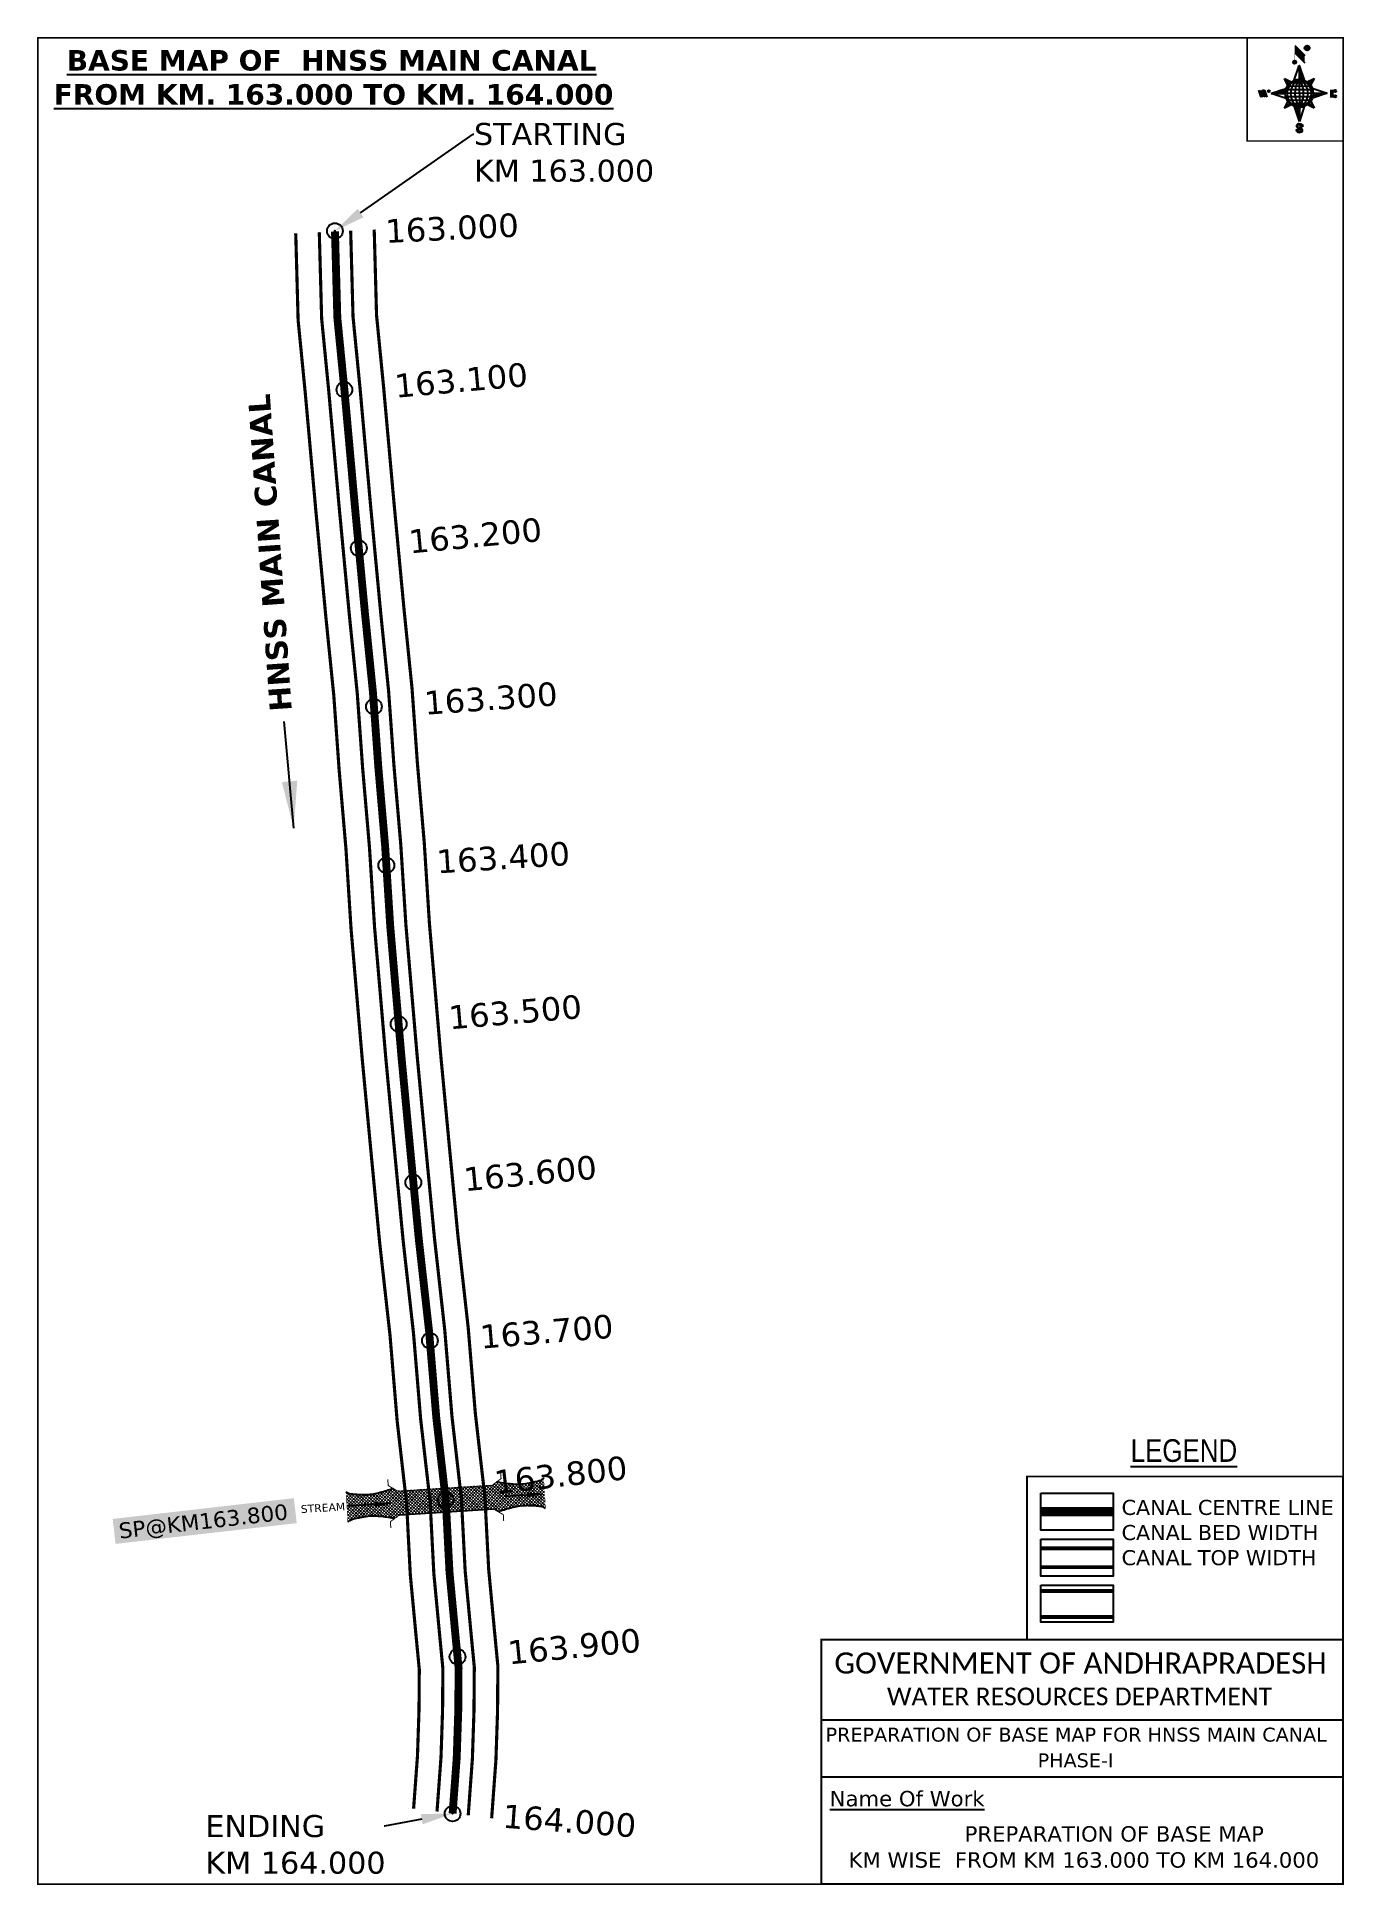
# Model space of a CAD drawing. Header units: inches. Extents: x 751207 to 752039, y 1669267 to 1670444.
import ezdxf
from ezdxf import colors
from ezdxf.entities.mleader import LeaderData, LeaderLine
from ezdxf.enums import TextEntityAlignment as Align
from ezdxf.math import Vec2, Vec3

# ---------------------------------------------------------------- set-up
doc = ezdxf.new("R2010")
doc.units = ezdxf.units.IN
doc.header["$MEASUREMENT"] = 0
doc.header["$PDMODE"] = 32
doc.header["$PDSIZE"] = 10
doc.linetypes.add('HIDDEN2', pattern=[0.1875, 0.125, -0.0625])
for name, color, linetype in [('AQUADUCT', 1, 'Continuous'), ('bord', 1, 'Continuous'), ('CANAL1', 1, 'Continuous'), ('CSMark', 72, 'Continuous'), ('DCBMS', 232, 'Continuous'), ('PAGE', 7, 'Continuous'), ('STRUCTURE', 5, 'Continuous'), ('TEXT', 7, 'Continuous')]:
    doc.layers.add(name, color=color, linetype=linetype)
doc.styles.add('ARIALN', font='ARIALN_1.TTF')
doc.styles.get("Standard").update_dxf_attribs({"font": 'verdana_0.ttf'})
doc.dimstyles.get("Standard").update_dxf_attribs({"dimtxt": 0.18, "dimasz": 0.18, "dimexe": 0.18, "dimexo": 0.0625, "dimgap": 0.09, "dimtad": 0, "dimtih": 1, "dimtoh": 1, "dimdec": 4, "dimzin": 0, "dimdsep": 46, "dimtxsty": 'Standard', "dimcen": 0.09, "dimadec": 0, "dimazin": 0, "dimtfac": 1, "dimtdec": 4, "dimtofl": 0, "dimtmove": 0, "dimatfit": 3, "dimfxl": 0, "dimtolj": 1, "dimtzin": 0, "dimarcsym": 0})
pattern_1 = [(267.2971131487395, (-8720374.9383359, 50637915.13839893), (10.53672553373347, -0.4974314379093613), [])]
pattern_2 = [(357.2971131487395, (-8720374.9383359, 50637915.13839893), (0.4974314379093601, 10.53672553373348), [])]

# ---------------------------------------------------------------- blocks, each defined once
blk = doc.blocks.new('*X16')
at = {"color": 0, "linetype": 'Continuous'}
for p, q in [((6321.563175437702, 239.2074203663178), (6322.581924588794, 240.2261695174094)), ((6321.571094283617, 239.3921159075293), (6322.524536642279, 240.3455582661906)), ((6321.579013129532, 239.5768114487408), (6322.467148695763, 240.4649470149719)), ((6321.586931975447, 239.7615069899523), (6322.409760749248, 240.5843357637531)), ((6321.594850821361, 239.9462025311638), (6322.352372802732, 240.7037245125344)), ((6321.602769667276, 240.1308980723753), (6322.294984856217, 240.8231132613157)), ((6321.610688513191, 240.3155936135868), (6322.322610836808, 241.0275159372032)), ((6321.618607359106, 240.5002891547983), (6322.339575221931, 241.2212570176224)), ((6321.670405508729, 239.1378737420482), (6322.639312535309, 240.1067807686281)), ((6321.756101028845, 239.046792566867), (6322.694551492757, 239.9852430307802)), ((6321.767025283511, 240.8254837745006), (6322.356539607053, 241.4149980980416)), ((6321.841796548961, 238.9557113916858), (6322.784401525116, 239.8983163678416)), ((6321.927492069076, 238.8646302165046), (6322.874251557474, 239.8113897049031)), ((6322.013187589191, 238.7735490413234), (6322.964101589832, 239.7244630419646)), ((6322.075863133939, 241.3110983202248), (6322.373503992176, 241.6087391784607)), ((6322.098883109306, 238.6824678661422), (6323.053951622191, 239.637536379026)), ((6322.184578629423, 238.591386690961), (6323.143801654548, 239.5506097160875)), ((6322.270274149538, 238.5003055157798), (6323.233651686906, 239.463683053149)), ((6322.405772691616, 238.4590273625623), (6323.316199320379, 239.3694539913255)), ((6322.536564177177, 238.4130421528257), (6323.436926723143, 239.3134046987925)), ((6322.667355662737, 238.3670569430892), (6323.557654125907, 239.2573554062594)), ((6322.798147148297, 238.3210717333527), (6323.67838152867, 239.2013061137264)), ((6322.928938633857, 238.2750865236161), (6323.799108931434, 239.1452568211934)), ((6323.059730119417, 238.2291013138795), (6323.919836334197, 239.0892075286604)), ((6323.190521604977, 238.183116104143), (6324.040563736961, 239.0331582361274)), ((6323.334898284248, 238.1507160881169), (6324.161291139725, 238.9771089435944)), ((6323.500484499982, 238.1395256085544), (6324.282018542488, 238.9210596510615)), ((6323.666070715716, 238.1283351289918), (6324.389078986148, 238.8513433994243)), ((6323.83165693145, 238.1171446494292), (6324.558435473549, 238.8439231915289)), ((6324.097210919775, 238.2059219424567), (6324.727791960951, 238.8365029836336)), ((6324.341779298861, 238.2737136262468), (6324.897148448353, 238.8290827757383)), ((6324.586347677948, 238.341505310037), (6325.066504935754, 238.821662567843)), ((6324.830916057034, 238.4092969938271), (6325.235861423155, 238.8142423599477)), ((6325.075484436121, 238.4770886776172), (6325.405217910557, 238.8068221520524)), ((6325.401209342145, 238.6260368883443), (6325.574574397958, 238.7994019441571))]:
    blk.add_line(p, q, dxfattribs=at)
blk = doc.blocks.new('*X15')
at = {"color": 0, "linetype": 'Continuous'}
for p, q in [((6324.425409812192, 240.3018877878409), (6324.530098087213, 240.4065760628617)), ((6324.560821561592, 240.2605228419445), (6324.762767368324, 240.4624686486762)), ((6324.696233310992, 240.2191578960481), (6324.995436649435, 240.5183612344908)), ((6324.831645060392, 240.1777929501517), (6325.228105930546, 240.5742538203053)), ((6324.967056809793, 240.1364280042552), (6325.451206401633, 240.6205775960956)), ((6325.102468559193, 240.0950630583588), (6325.626700194168, 240.619294693334)), ((6325.231508829004, 240.0473266328736), (6325.802193986703, 240.6180117905725)), ((6325.335045025791, 239.9740861343645), (6325.976788801136, 240.6158299097086)), ((6325.438581222579, 239.9008456358553), (6326.100204563527, 240.5624689768027)), ((6325.542117419366, 239.8276051373462), (6326.223620325917, 240.5091080438968)), ((6325.645653616154, 239.754364638837), (6326.347036088308, 240.455747110991)), ((6325.749189812941, 239.6811241403279), (6326.470451850699, 240.4023861780851)), ((6325.852726009729, 239.6078836418188), (6326.593867613089, 240.3490252451792)), ((6325.951486090436, 239.5298670272285), (6326.71728337548, 240.2956643122733)), ((6326.036566250415, 239.4381704919113), (6326.840699137871, 240.2423033793674)), ((6326.121646410395, 239.346473956594), (6326.964114900262, 240.1889424464615)), ((6326.206726570374, 239.2547774212767), (6327.055858370612, 240.1039092215148)), ((6326.291806730354, 239.1630808859595), (6327.135785134496, 240.0070592901021)), ((6326.376886890333, 239.0713843506422), (6327.21571189838, 239.9102093586895)), ((6326.461967050313, 238.9796878153249), (6327.295638662264, 239.8133594272769)), ((6326.547047210292, 238.8879912800077), (6327.375565426148, 239.7165094958642)), ((6326.632127370272, 238.7962947446904), (6327.455492190032, 239.6196595644516)), ((6326.717207530251, 238.7045982093731), (6327.535418953916, 239.5228096330389)), ((6326.788410008449, 236.4777036487165), (6327.354219516036, 237.0435131563033)), ((6326.792225928501, 238.6028399123283), (6327.6153457178, 239.4259597016263)), ((6326.838137672734, 238.4719749612643), (6327.695272481684, 239.3291097702136)), ((6326.884049416966, 238.3411100102004), (6327.775199245568, 239.2322598388009)), ((6326.916746160023, 236.7828164955863), (6327.582476853365, 237.4485471889285)), ((6326.9299611612, 238.2102450591364), (6327.853734496604, 239.1340183945408)), ((6326.975872905432, 238.0793801080725), (6327.849127438164, 238.952634640804)), ((6327.003134980726, 237.9298654880686), (6327.844520379724, 238.7712508870673)), ((6327.012515933215, 237.7624697452613), (6327.839913321284, 238.5898671333306)), ((6327.021896885704, 237.5950740024541), (6327.835306262844, 238.4084833795939)), ((6327.031277838193, 237.4276782596467), (6327.830699204404, 238.2270996258572)), ((6327.040658790683, 237.2602825168395), (6327.826092145964, 238.0457158721205)), ((6327.045082311595, 237.087929342456), (6327.810734190693, 237.8535812215537))]:
    blk.add_line(p, q, dxfattribs=at)
blk = doc.blocks.new('H')
at = {"layer": 'bord', "extrusion": (0.0004278845142637609, 0.00479197890903182, 0.9999884268595202)}
h = blk.add_hatch(dxfattribs=at)
h.set_pattern_fill('LINE', color=8, scale=84.38768555040302, angle=-2.702886851260515, style=0)
h.set_pattern_definition(pattern_2)
h.paths.add_polyline_path([(-492.4668010775931, 785.5898788240738, -0.090992046448718), (-447.9625593584497, 775.2324968557805), (-486.4976985411486, 912.0312741750386)])
h = blk.add_hatch(dxfattribs=at)
h.set_pattern_fill('LINE', color=8, scale=84.38768555040302, angle=-92.70288685126052, style=0)
h.set_pattern_definition(pattern_1)
h.paths.add_polyline_path([(-624.8772989658173, 665.1175860036165, -0.09099204644210665), (-614.5199170010164, 709.6218277204316), (-751.3186943142209, 671.0866885515861)])
h = blk.add_hatch(dxfattribs=at)
h.set_pattern_fill('LINE', color=8, scale=84.38768555040302, angle=-2.702886851260515, style=0)
h.set_pattern_definition(pattern_2)
h.paths.add_polyline_path([(-504.4050061509479, 532.7070881242398, -0.090992046448718), (-548.909247870557, 543.064470092766), (-510.3741086877417, 406.2656927765347)])
h = blk.add_hatch(dxfattribs=at)
h.set_pattern_fill('LINE', color=8, scale=84.38768555040302, angle=-92.70288685126052, style=0)
h.set_pattern_definition(pattern_1)
h.paths.add_polyline_path([(-245.5531129193259, 647.210278397426), (-371.9945082624909, 653.17938094493, -0.09099204644878103), (-382.3518902289215, 608.6751392250881)])
at = {"layer": 'bord', "extrusion": (0.0004278845142637604, 0.00479197890903182, 0.9999884268595203)}
for p, q in [((-519.3860571105615, 1020.408509141766, -1216.824464901347), (-434.678793075087, 927.3084467682056, -1216.414571548796)), ((-516.2384251924814, 1087.08582315594, -1217.145331720205), (-431.5311611755169, 993.9857607749291, -1216.735438367611)), ((-538.2690597721958, 773.6536562892143, -1215.633927328097), (-487.0181812191731, 906.212239655666, -1216.291082326422)), ((-487.0181812191731, 906.212239655666, -1216.291082326422), (-492.9870239489828, 779.7722960542887, -1215.682623766277)), ((-487.0181812191731, 906.212239655666, -1216.291082326422), (-448.4827650671941, 769.4150330077391, -1215.652034309381)), ((-864.6667208376457, 700.9117660832126, -1215.145683569252), (-846.8602190883248, 637.7003116968554, -1214.850391321915)), ((-846.885899517627, 700.0723706756253, -1215.149269383754), (-829.079397758178, 636.8609162860084, -1214.853977136408)), ((-829.1050781964441, 699.2329752675723, -1215.152855198257), (-811.2985764592304, 636.0215208844747, -1214.857562950931)), ((-829.1050781964441, 699.2329752675723, -1215.152855198257), (-811.3242568973801, 698.393579858588, -1215.156441012743)), ((-811.3242568973801, 698.393579858588, -1215.156441012743), (-793.5177551378147, 635.1821254740935, -1214.861148765422)), ((-751.8386587080895, 665.2704204607289, -1215.023166955395), (-615.0399729244527, 703.8051171880215, -1215.266361263119)), ((-626.736305744329, 793.7732813858893, -1215.692487060367), (-566.811349663476, 760.1895317081362, -1215.557193835181)), ((-626.736305744329, 793.7732813858893, -1215.692487060367), (-584.1428260545363, 746.9596384149045, -1215.486379775655)), ((-598.946746484784, 730.9517588270828, -1215.4033350249), (-626.736305744329, 793.7732813858893, -1215.692487060367)), ((-421.3357812265749, 753.3219341966324, -1215.586531535218), (-358.5136001041974, 781.1110481221694, -1215.746578873753)), ((-358.5136001041974, 781.1110481221694, -1215.746578873753), (-405.3276889660046, 738.5181495659053, -1215.522440984547)), ((-358.5136001041974, 781.1110481221694, -1215.746578873753), (-392.0976094479556, 721.1868434431963, -1215.445049781629)), ((-378.6332729603746, 692.6448510554619, -1215.314036820931), (-246.0730746499612, 641.3942844460253, -1215.12516345687)), ((-213.4791469212505, 669.2951450282708, -1215.272811938016), (-216.710715676134, 600.8397693103179, -1214.943388670676)), ((-751.8386587080895, 665.2704204607289, -1215.023166955395), (-625.3972626964678, 659.3013864478562, -1215.048666080719)), ((-619.2784603905748, 614.0198538512923, -1214.834293591338), (-751.8386587080895, 665.2704204607289, -1215.023166955395)), ((-639.398133254319, 525.5536567845847, -1214.401751538512), (-605.8141239105607, 585.4778614635579, -1214.703280630637)), ((-639.398133254319, 525.5536567845847, -1214.401751538512), (-592.5840443923953, 568.1465553403832, -1214.625889427719)), ((-576.5759521321743, 553.3427707091905, -1214.561798877043), (-639.398133254319, 525.5536567845847, -1214.401751538512)), ((-510.8935521394596, 400.4524652508553, -1213.857248085843), (-549.4289682914387, 537.2496718976181, -1214.496296102879)), ((-459.6426735860878, 533.0110486173071, -1214.514403084168), (-510.8935521394596, 400.4524652508553, -1213.857248085843)), ((-504.9247094094171, 526.8924088519998, -1214.465706645989), (-510.8935521394596, 400.4524652508553, -1213.857248085843)), ((-371.1754276144202, 512.8914235194679, -1214.455843351893), (-431.1003836950404, 546.475173198618, -1214.591136577086)), ((-371.1754276144202, 512.8914235194679, -1214.455843351893), (-413.7689073036308, 559.7050664918497, -1214.661950636613)), ((-398.9649868734996, 575.7129460782744, -1214.74499538736), (-371.1754276144202, 512.8914235194679, -1214.455843351893)), ((-246.0730746499612, 641.3942844460253, -1215.12516345687), (-382.8717604242847, 602.859587718267, -1214.881969149149)), ((-372.5144706616993, 647.363318458898, -1215.099664331546), (-246.0730746499612, 641.3942844460253, -1215.12516345687)), ((-197.1518122339039, 599.9164343632292, -1214.947333066632), (-193.9202434780891, 668.3718100786209, -1215.276756333961))]:
    blk.add_line(p, q, dxfattribs=at)
at = {"layer": 'bord', "color": 8, "linetype": 'ByBlock', "extrusion": (0.0004278845142637604, 0.00479197890903182, 0.9999884268595203)}
for p, q in [((-375.037429585529, 679.1629559395369, -1215.250969739694), (-619.8901498829364, 690.7217333998997, -1215.201589898729)), ((-386.4701403837535, 711.3830894059502, -1215.400477790083), (-605.4730712235323, 721.7215742594562, -1215.35631111762)), ((-410.8462962137419, 744.2142448802479, -1215.547375515144), (-578.1125475389999, 752.110393114388, -1215.51364266185)), ((-492.9872379411827, 779.772306161467, -1215.682623723144), (-504.9247094094171, 526.8924088519998, -1214.465706645989)), ((-372.5145726100891, 647.3634304928128, -1215.099664824794), (-625.3973747401615, 659.3012845208868, -1215.048665544341)), ((-378.0217974673142, 615.9429816137999, -1214.946740470406), (-622.87451776542, 627.5017590741627, -1214.897360629442)), ((-392.4388761268347, 584.9431407540105, -1214.792019251512), (-611.441806967312, 595.2816256079823, -1214.747852579053)), ((-419.7993998112506, 554.5543218990788, -1214.634687707282), (-587.06565113744, 562.4504701336846, -1214.600954853988))]:
    blk.add_line(p, q, dxfattribs=at)
at = {"layer": 'bord', "extrusion": (0.0004278845142637604, 0.00479197890903182, 0.9999884268595203)}
for points, const_width, elevation in [([(-522.0131121619479, 959.550775259228), (-515.7175743466119, 1092.906934415961)], 1.60540055982536, -1212.142843617219), ([(-434.158262363472, 933.1277235058805), (-427.8627245295095, 1066.483882669366)], 1.60540055982536, -1212.142843617219), ([(-870.0736340994383, 707.00824508073), (-846.3658724653925, 705.889038352192)], 0.6421602239301444, -1212.142843617219), ([(-828.5594987093612, 642.676858191162), (-820.953748198869, 677.9586989512691)], 0.6421602239301444, -1212.142843617223), ([(-792.9978562549747, 640.9980480956772), (-781.589230506466, 693.9208092413096)], 0.6421602239301444, -1212.142843617218), ([(-222.7385766651839, 675.5731321041832), (-173.8413183107752, 673.2647682324088)], 0.7063762463231584, -1212.142843617221), ([(-828.5594987093612, 642.6768581911618), (-855.2307305332708, 643.935965762368)], 0.6421602239301444, -1212.142843617219), ([(-810.7786774830411, 641.8374531447001), (-784.1074456587239, 640.5783455765209)], 0.6421602239301444, -1212.142843617222), ([(-177.0730277270245, 604.8086065300355), (-225.9702860934822, 607.1169704015771)], 0.7063762463231584, -1212.142843617222), ([(-194.785239975681, 644.8497587676384), (-185.0057882997701, 644.3880859934699)], 0.7063762463231584, -1212.14284361722)]:
    blk.add_lwpolyline(points, dxfattribs=dict(at, const_width=const_width, elevation=elevation))
for points, const_width, elevation in [([(-413.6616245851993, 1073.140134249887, 1), (-397.6117714248124, 1057.729118476532, 1)], 22.25077962579039, -1212.14284361722), ([(-530.3419430367337, 949.5474510251247, 1), (-519.6420409089901, 939.2734405104861, 1)], 14.83385308386026, -1212.142843617223), ([(-775.9087905502321, 696.5833098740303, 1), (-769.4888492682775, 690.418903565154, 1)], 8.900311850316152, -1212.142843617216), ([(-180.1423226412179, 617.9784816729323, 1), (-173.0803872516442, 611.1976347345654, 1)], 9.790343035347762, -1212.142843617219), ([(-177.8339587833615, 666.8757400336997, 1), (-170.7720233739972, 660.0948930920731, 1)], 9.790343035347762, -1212.142843617223), ([(-489.8397168474219, 361.7280028313068, 1), (-498.0671858660056, 369.1142257457323, 1)], 11.05656073458609, -1212.142843617215), ([(-525.1949096693778, 321.5505605205689, 1), (-533.4223786795214, 328.9367834347616, 1)], 11.05656073458609, -1212.142843617218)]:
    blk.add_lwpolyline(points, format="xyb", close=True, dxfattribs=dict(at, const_width=const_width, elevation=elevation))
for points, elevation in [([(-537.0436544864716, 317.3909783906986), (-530.686771839954, 310.4778530870033), (-519.7848077441001, 306.8033377354246), (-504.8555995545785, 306.8996049665207), (-493.8614930827366, 309.9751672386152), (-486.3299612487816, 317.6739007300386), (-486.5193926708707, 325.7780890813514), (-490.6180678635317, 333.2605072774198), (-493.5031616341619, 336.2254691210802), (-502.816804350885, 340.8534958871466), (-522.4580017436219, 347.2728260433129), (-530.4257294404489, 351.5824209563287), (-533.6858260648524, 354.5525017987891), (-537.4013079778782, 362.629807892173), (-536.9549017110166, 373.3508360361672), (-530.0284934418471, 380.6827556172281), (-520.0052991440441, 384.0716307398478), (-503.5000552259427, 384.2213990291513), (-492.5323047870551, 379.8708521119993), (-487.1463343054379, 373.2710396641844)], -1212.142843617219), ([(-522.4539065143929, 347.5728294925347), (-526.1949835211592, 353.7751140225195), (-527.7518298353394, 360.6227161141025), (-527.9156661629893, 370.6019260344024), (-525.8991041315983, 375.4503632916039), (-521.3202371541029, 381.1640017041664), (-514.5251386848048, 384.3718976443916)], -1212.142843617221), ([(-504.8555995545785, 306.8996049665207), (-499.0047943263154, 312.3708361831504), (-496.9585419834797, 319.3942984564654), (-497.4612851235933, 326.5275708001649), (-501.2415295758961, 335.3559093211365), (-509.2361390522836, 343.1915685721062)], -1212.142843617219)]:
    blk.add_lwpolyline(points, dxfattribs=dict(at, elevation=elevation))
for centre, radius in [((-405.6366979898718, 1065.434626361347, -1212.142843617228), 22.25077962579068), ((-524.9919919744626, 944.4104457636145, -1212.142843617225), 14.83385308386045), ((-772.6988199003781, 693.5011067149355, -1212.142843617225), 8.900311850316273), ((-498.4359036135794, 659.1484834742021, -1212.142843617229), 126.5822129822759), ((-176.6113549475952, 614.5880582008385, -1212.142843617227), 9.7903430353479), ((-174.3029910778062, 663.4853165630027, -1212.142843617225), 9.7903430353479), ((-493.9534513636986, 365.4211142832808, -1212.142843617226), 11.05656073458623), ((-529.3086441806488, 325.2436719765011, -1212.142843617227), 11.05656073458623)]:
    blk.add_circle(centre, radius, dxfattribs=at)
at = {"layer": 'bord', "color": 8, "linetype": 'ByBlock', "extrusion": (0.0004278845142637604, 0.00479197890903182, 0.9999884268595203)}
for centre, radius, start, end in [((-481.5018944916621, 658.3490694805806, -1212.142843617225), 127.7124113124745, 94.925359787212, 259.6690604518324), ((-436.7958279077627, 656.2386032006533, -1212.142843617224), 140.8227119427793, 113.2864437035868, 241.3079765329169), ((-315.8862391595549, 650.5307512261786, -1212.142843617227), 222.3100112361417, 142.5891607921548, 212.0052594442485), ((-560.0761933124097, 662.0583738566748, -1212.142843617224), 140.8227119427793, 293.2864437035868, 61.30797653291689), ((-680.9857820597445, 667.7662258302183, -1212.142843617228), 222.3100112361417, 322.5891607921548, 32.00525944424854), ((-515.3701267285685, 659.9479075753505, -1212.142843617227), 127.7124113124745, 274.925359787212, 79.66906045183244)]:
    blk.add_arc(centre, radius, start, end, dxfattribs=at)
at = {"layer": 'bord', "extrusion": (0.0004278845142637604, 0.00479197890903182, 0.9999884268595203)}
for points in [[(-515.7175743148887, 1092.906934417125, -1212.142843617227), (-431.0104934413977, 999.8058030862261, -1212.142843617227), (-518.8653432401063, 1026.22885483189, -1212.142843617227), (-434.1582623484545, 933.1277235084416, -1212.142843617227)], [(-864.1466936911305, 706.7284433981881, -1212.142843617225), (-846.3658724649268, 705.889038353589, -1212.142843617225), (-846.34031992468, 643.5162632348297, -1212.142843617225), (-828.5594986876497, 642.6768581867381, -1212.142843617225)], [(-828.5850512369768, 705.049633307593, -1212.142843617229), (-810.804230031204, 704.2102282608984, -1212.142843617229), (-810.778677482168, 641.8374531481927, -1212.142843617229), (-792.9978562541016, 640.9980480994025, -1212.142843617229)], [(-193.4002216503151, 674.1881137788835, -1212.142843617225), (-196.6319310673212, 605.7319520774413, -1212.142843617225), (-212.9591249906118, 675.1114593302475, -1212.142843617225), (-216.1908344065701, 606.6552976257785, -1212.142843617225)]]:
    blk.add_solid(points, dxfattribs=at)
at = {"layer": 'bord', "extrusion": (0.0004278845142637604, 0.00479197890903182, 0.9999884268595203), "xscale": 7.977342409717546, "yscale": 7.977342408231451, "zscale": 7.977342408476333, "rotation": 138.0840426661453}
for name, p in [('*X15', (38300.50170925955, -31929.38484708802, -1212.14284361722)), ('*X16', (38314.39702652739, -31950.87734303279, -1212.142843617221))]:
    blk.add_blockref(name, p, dxfattribs=at)
blk = doc.blocks.new('SP')
at = {"layer": 'STRUCTURE'}
h = blk.add_hatch(dxfattribs=at)
h.set_pattern_fill('DASH', color=256, scale=8, style=0)
h.set_pattern_definition([(0, (0, 0), (1, 1), [1, -1])])
edge = h.paths.add_edge_path()
edge.add_spline(control_points=[(769825.6998846318, 1706742.149716115), (769825.2538849328, 1706741.843835173), (769823.8040903579, 1706740.84951941), (769820.9116115965, 1706740.271124796), (769817.0237254978, 1706739.724816793), (769811.4058651323, 1706738.909695662), (769803.9999883493, 1706739.727929385), (769798.3893081942, 1706740.999362314), (769795.6105873373, 1706741.629046613)], knot_values=[0, 0, 0, 0, 1.613557225511201, 5.245130249365884, 8.62497580946186, 13.47012412667009, 22.1902159530602, 30.74637742218671, 30.74637742218671, 30.74637742218671, 30.74637742218671], degree=3, periodic=0)
edge.add_line((769795.6105873375, 1706741.629046612), (769792.6105873379, 1706739.629046612))
edge.add_line((769792.6105873379, 1706739.629046612), (769732.6105873376, 1706739.629046612))
edge.add_line((769732.6105873376, 1706739.629046612), (769729.6105873374, 1706741.629046612))
edge.add_spline(control_points=[(769729.6105873374, 1706741.629046612), (769726.8509375289, 1706740.920438928), (769721.2787648587, 1706739.489647107), (769713.899210699, 1706738.460716713), (769708.2604048095, 1706739.11542709), (769704.3585304887, 1706739.550728751), (769701.4507450095, 1706740.04646792), (769699.9732063155, 1706740.999068337), (769699.5186717048, 1706741.292116404)], knot_values=[0, 0, 0, 0, 8.556161469055684, 17.27625329548356, 22.12140161274031, 25.50124717275726, 29.13282019658805, 30.74637742212953, 30.74637742212953, 30.74637742212953, 30.74637742212953], degree=3, periodic=0)
edge.add_line((769699.5186717048, 1706741.292116404), (769699.5186717048, 1706722.106659352))
edge.add_spline(control_points=[(769699.5212900428, 1706722.10837711), (769699.9672897417, 1706722.414258052), (769701.4170843166, 1706723.408573815), (769704.3095630779, 1706723.986968429), (769708.1974491772, 1706724.533276432), (769713.8153095418, 1706725.348397563), (769721.2211863253, 1706724.530163841), (769726.8318664806, 1706723.258730911), (769729.6105873373, 1706722.629046612)], knot_values=[0, 0, 0, 0, 1.613557225511201, 5.245130249365884, 8.62497580946186, 13.47012412667009, 22.1902159530602, 30.74637742218671, 30.74637742218671, 30.74637742218671, 30.74637742218671], degree=3, periodic=0)
edge.add_line((769729.610587337, 1706722.629046612), (769732.6105873372, 1706724.629046612))
edge.add_line((769732.6105873372, 1706724.629046612), (769792.6105873372, 1706724.629046612))
edge.add_line((769792.6105873372, 1706724.629046612), (769795.6105873372, 1706722.629046612))
edge.add_spline(control_points=[(769795.6105873372, 1706722.629046612), (769798.3702371457, 1706723.337654297), (769803.9424098157, 1706724.768446117), (769811.3219639753, 1706725.797376512), (769816.9607698652, 1706725.142666135), (769820.8626441859, 1706724.707364474), (769823.7704296648, 1706724.211625304), (769825.247968359, 1706723.259024888), (769825.7025029698, 1706722.965976821)], knot_values=[0, 0, 0, 0, 8.556161469055684, 17.27625329548356, 22.12140161274031, 25.50124717275726, 29.13282019658805, 30.74637742212953, 30.74637742212953, 30.74637742212953, 30.74637742212953], degree=3, periodic=0)
edge.add_line((769825.7025029698, 1706722.965976821), (769825.6998846318, 1706742.149716115))
h.paths.add_polyline_path([(769764.1611842603, 1706732.129046612, -1), (769761.0599904143, 1706732.129046612, -1)], flags=0)
h.paths.add_polyline_path([(769761.0599904143, 1706732.129046612, 1), (769764.1611842603, 1706732.129046612, 1)], flags=16)
at = {"layer": 'STRUCTURE', "const_width": 0.6280741461245082}
for points in [[(769726.6105873373, 1706747.629046612), (769726.6105873373, 1706743.629046612), (769732.6105873373, 1706739.629046612), (769792.6105873373, 1706739.629046612), (769798.6105873373, 1706743.629046612), (769798.6105873373, 1706747.629046612)], [(769726.6105873373, 1706716.629046612), (769726.6105873373, 1706720.629046612), (769732.6105873373, 1706724.629046612), (769792.6105873373, 1706724.629046612), (769798.6105873373, 1706720.629046612), (769798.6105873373, 1706716.629046612)]]:
    blk.add_lwpolyline(points, dxfattribs=at)
at = {"layer": 'STRUCTURE', "color": 3}
blk.add_lwpolyline([(769732.6105873373, 1706724.629046612), (769792.6105873373, 1706724.629046612)], dxfattribs=at)
blk.add_lwpolyline([(769732.6105873373, 1706724.629046612), (769792.6105873373, 1706724.629046612)], dxfattribs=at)
at = {"layer": 'STRUCTURE', "color": 0}
blk.add_circle((769762.6105873373, 1706732.129046612), 1.550596922985278, dxfattribs=at)
at = {"layer": 'STRUCTURE'}
for points in [[(769699.5186717048, 1706741.292116404), (769700.9097938648, 1706740.474592058), (769704.4282628357, 1706739.575315278), (769707.783299273, 1706739.166553105), (769712.611174137, 1706738.757790932), (769721.284772164, 1706739.657067712), (769729.6105873374, 1706741.629046612)], [(769825.6998846318, 1706742.149716115), (769824.3326225362, 1706741.292883995), (769820.8412069769, 1706740.29371433), (769817.4991804758, 1706739.789517071), (769812.6849136075, 1706739.243351586), (769803.9892128682, 1706739.89511083), (769795.6105873373, 1706741.629046613)], [(769699.5212900428, 1706722.10837711), (769700.8885521383, 1706722.96520923), (769704.3799676977, 1706723.964378895), (769707.7219941987, 1706724.468576154), (769712.536261067, 1706725.014741639), (769721.2319618064, 1706724.362982395), (769729.6105873373, 1706722.629046612)], [(769825.7025029698, 1706722.965976821), (769824.3113808098, 1706723.783501166), (769820.7929118389, 1706724.682777947), (769817.4378754016, 1706725.09154012), (769812.6100005376, 1706725.500302293), (769803.9364025106, 1706724.601025512), (769795.6105873372, 1706722.629046612)]]:
    blk.add_spline(points, degree=3, dxfattribs=at)
at = {"layer": 'STRUCTURE', "color": 0}
blk.add_text('STREAM', height=5, dxfattribs=at).set_placement((769684.2926106098, 1706732.094091512), align=Align.MIDDLE_CENTER)
for points in [[(769727.4360020272, 1706732.129046612), (769700.7611537643, 1706732.129046612)], [(769824.3666876926, 1706732.129046612), (769800.5131945858, 1706732.129046612)]]:
    blk.add_leader(points, dimstyle='Standard', override={"dimasz": 10, "dimgap": 0.09, "dimtad": 0}, dxfattribs=at)

msp = doc.modelspace()

# ---------------------------------------------------------------- linework, layer by layer
at = {"color": 3}
for p in [(751396.7115375208, 1670320.124802702), (751402.7679145557, 1670219.067272366), (751411.951691212, 1670118.184614636), (751421.593542964, 1670017.34788399), (751429.475640699, 1669916.358733751), (751437.2968400653, 1669815.366914378), (751446.6654921119, 1669714.50172255), (751457.1801881649, 1669613.753128547), (751474.7790802342, 1669412.565279371), (751471.6531139946, 1669312.711102303)]:
    msp.add_point(p, dxfattribs=at)
at = {"layer": 'CANAL1', "color": 200, "const_width": 2}
for points in [[(751371.7534222207, 1670318.651812534), (751371.8443339366, 1670316.752743672), (751373.3023776124, 1670263.395023203), (751377.8794379625, 1670216.707177213), (751384.6042999333, 1670141.900208407), (751390.9862886599, 1670074.225475697), (751396.0271166791, 1670024.348227693), (751399.4060620996, 1669977.246206685), (751403.7495767345, 1669926.940482498), (751407.0132381298, 1669875.793788964), (751414.2037799493, 1669792.099016369), (751419.9831898374, 1669730.886168088), (751425.2666871679, 1669675.679995717), (751431.8077243525, 1669617.178706606), (751436.3735281832, 1669562.430085831), (751442.3577656274, 1669510.185675784), (751444.7402198268, 1669464.529980941), (751448.4606984489, 1669425.0517379), (751450.4485772459, 1669404.41323902), (751450.2699053899, 1669378.928049702), (751449.2944451874, 1669349.515444614), (751446.8198078682, 1669315.894642463)], [(751421.6962279377, 1670321.042661151), (751421.8116660634, 1670318.631256328), (751423.2356223877, 1670266.520976797), (751427.6605620375, 1670221.384822787), (751434.3937000668, 1670146.485791593), (751440.7497113402, 1670079.086524303), (751445.846883321, 1670028.651772307), (751449.2519379004, 1669981.185793316), (751453.6124232655, 1669930.683517501), (751456.8767618701, 1669879.526211035), (751464.0022200507, 1669796.588983631), (751469.7588101624, 1669735.617831912), (751475.0013128322, 1669680.840004283), (751481.5762756476, 1669622.035293394), (751486.1364718168, 1669567.353914169), (751492.2091447659, 1669514.337432356), (751494.6177801732, 1669468.180019059), (751498.2353015511, 1669429.7942621), (751500.4654227542, 1669406.64076098), (751500.2640946101, 1669377.923950298), (751499.2335548127, 1669346.850555387), (751496.5048565062, 1669309.7780417)]]:
    msp.add_lwpolyline(points, dxfattribs=at)
at = {"layer": 'CANAL1', "color": 5, "const_width": 2}
for points in [[(751386.7362639358, 1670319.369067119), (751386.8345335748, 1670317.316297466), (751388.2823510452, 1670264.332809281), (751392.8137751834, 1670218.110470901), (751399.5411199734, 1670143.275883361), (751405.9153154616, 1670075.683790303), (751410.9730466717, 1670025.639291078), (751414.3598248401, 1669978.428082671), (751418.7084306936, 1669928.063393001), (751421.9722952516, 1669876.913515591), (751429.1433119815, 1669793.446006529), (751434.9158759218, 1669732.305667372), (751440.1870748675, 1669677.227998285), (751446.7382897406, 1669618.635682647), (751451.302411273, 1669563.907234334), (751457.3131793692, 1669511.431202754), (751459.7034879308, 1669465.624992375), (751463.3930793763, 1669426.474495196), (751465.4536308985, 1669405.081495609), (751465.268162156, 1669378.626819883), (751464.2761780749, 1669348.715977845), (751461.7253224596, 1669314.059662235)], [(751481.5993419149, 1669311.613021929), (751484.2518219253, 1669347.650022155), (751485.265837844, 1669378.225180117), (751485.4603691016, 1669405.972504391), (751483.3029206226, 1669428.371504816), (751479.6545120692, 1669467.085007625), (751477.2537310241, 1669513.091905386), (751471.207588727, 1669565.876765666), (751466.6457102594, 1669620.578317353), (751460.0809251327, 1669679.292001715), (751454.826124078, 1669734.198332627), (751449.0626880185, 1669795.241993471), (751441.9177047483, 1669878.406484409), (751438.6535693064, 1669929.560606999), (751434.29817516, 1669980.003917329), (751430.9009533284, 1670027.360708922), (751425.8206845385, 1670077.628209697), (751419.4568800267, 1670145.110116639), (751412.7262248166, 1670219.981529099), (751408.255648955, 1670265.583190719), (751406.8214664252, 1670318.067702534), (751406.7133862226, 1670320.325406566)]]:
    msp.add_lwpolyline(points, dxfattribs=at)
at = {"layer": 'CANAL1', "color": 1, "linetype": 'HIDDEN2', "ltscale": 100, "const_width": 5}
msp.add_lwpolyline([(751396.7248250792, 1670319.847236842), (751396.828, 1670317.692), (751398.2690000001, 1670264.958), (751402.77, 1670219.046), (751409.4990000001, 1670144.193), (751415.868, 1670076.656), (751420.937, 1670026.5), (751424.329, 1669979.216), (751428.681, 1669928.812), (751431.945, 1669877.66), (751439.103, 1669794.344), (751444.8709999999, 1669733.252), (751450.1340000001, 1669678.26), (751456.692, 1669619.607), (751461.255, 1669564.892), (751467.2834551967, 1669512.26155407), (751469.679, 1669466.355), (751473.348, 1669427.423), (751475.457, 1669405.527), (751475.267, 1669378.426), (751474.2640000001, 1669348.183), (751471.6623321872, 1669312.836342082)], dxfattribs=at)
at = {"layer": 'CANAL1', "color": 1, "linetype": 'HIDDEN2', "ltscale": 100, "const_width": 6, "elevation": -0.3553708883178652}
msp.add_lwpolyline([(751892.1013364706, 1669504.871455141), (751846.0674995775, 1669504.871455141)], dxfattribs=at)
at = {"layer": 'CANAL1', "color": 5, "const_width": 2.4, "elevation": -0.3553708883178652}
for points in [[(751892.1013364706, 1669481.604976858), (751846.0674995775, 1669481.604976858)], [(751892.1013364706, 1669469.604976858), (751846.0674995775, 1669469.604976858)]]:
    msp.add_lwpolyline(points, dxfattribs=at)
at = {"layer": 'CANAL1', "color": 200, "const_width": 2.4, "elevation": -0.3553708883178652}
for points in [[(751892.1013364706, 1669454.388458675), (751846.0674995775, 1669454.388458675)], [(751892.1013364706, 1669437.901084072), (751846.0674995775, 1669437.901084072)]]:
    msp.add_lwpolyline(points, dxfattribs=at)
at = {"layer": 'PAGE', "const_width": 1}
msp.add_lwpolyline([(751207.5478264205, 1670443.126155502), (751207.5478264205, 1669267.85472693), (752038.5478264205, 1669267.85472693), (752038.5478264205, 1670443.126155502), (751207.5478264205, 1670443.126155502)], dxfattribs=at)
at = {"layer": 'PAGE'}
for points, const_width in [([(752038.5478264205, 1670443.126155502), (751977.4530334041, 1670443.126155502), (751977.4530334041, 1670377.377249263), (752038.5478264205, 1670377.377249263)], 1), ([(752038.5478264205, 1669423.496472197), (751837.2596786341, 1669423.496472197), (751837.2596786341, 1669527.299574407), (752038.5478264205, 1669527.299574407)], 1.2), ([(751706.403143419, 1669423.496472197), (752038.5478264205, 1669423.496472197), (752038.5478264205, 1669267.85472693), (751706.403143419, 1669267.85472693)], 1.2)]:
    msp.add_lwpolyline(points, close=True, dxfattribs=dict(at, const_width=const_width))
at = {"layer": 'PAGE', "elevation": -0.3553708883178652}
for points in [[(751846.0674995775, 1669516.630240541), (751892.1013364706, 1669516.630240541), (751892.1013364706, 1669493.112669741), (751846.0674995775, 1669493.112669741)], [(751846.0674995775, 1669487.363762258), (751892.1013364706, 1669487.363762258), (751892.1013364706, 1669463.846191458), (751846.0674995775, 1669463.846191458)], [(751846.0674995775, 1669458.097283975), (751892.1013364706, 1669458.097283975), (751892.1013364706, 1669434.579713175), (751846.0674995775, 1669434.579713175)]]:
    msp.add_lwpolyline(points, close=True, dxfattribs=at)
at = {"layer": 'PAGE'}
for points in [[(751706.403143419, 1669372.509651363), (752038.5478264205, 1669372.509651363)], [(751706.403143419, 1669336.149623213), (752038.5478264205, 1669336.149623213)]]:
    msp.add_lwpolyline(points, dxfattribs=at)
at = {"layer": 'STRUCTURE', "color": 0}
msp.add_point((751467.2834551967, 1669512.26155407), dxfattribs=at)

# ---------------------------------------------------------------- block references
at = {"layer": 'AQUADUCT', "color": 1, "xscale": 0.0703495379661093, "yscale": 0.07034953800030053, "zscale": 0.07034953795990817, "rotation": 3.078330607406165}
msp.add_blockref('H', (752048.165288023, 1670363.717773423, 85.37877273951607), dxfattribs=at)
at = {"layer": 'STRUCTURE', "color": 0, "rotation": 3.53486794936749}
msp.add_blockref('SP', (88399.37258943531, -81433.19235323033), dxfattribs=at)

# ---------------------------------------------------------------- texts
at = {"layer": 'CANAL1', "insert": (751355.4085766868, 1670012.863859879), "char_height": 13.99999999999999, "width": 205.1285829415714, "attachment_point": 1, "rotation": 93.97726171866199}
msp.add_mtext('\\pi0.96322;{\\fVerdana|b1|i0|c0|p34;HNSS MAIN CANAL}', dxfattribs=at)
at = {"layer": 'CSMark', "color": 1}
for s, rotation, p in [('163.000', 2.740755239600691, (751428.7542537942, 1670319.998005259)), ('163.100', 5.136864212992132, (751434.6882757213, 1670221.390540973)), ('163.200', 5.387280374938089, (751443.7041237197, 1670122.315347129)), ('163.300', 4.103182928355629, (751453.5124653032, 1670019.624410056)), ('163.400', 3.651082896988255, (751461.3939442207, 1669918.658965718)), ('163.500', 4.910443620862284, (751469.0700616481, 1669819.378610959)), ('163.600', 5.466831827593895, (751478.6375609576, 1669716.321356256)), ('163.700', 4.767194242258939, (751489.0925813302, 1669616.135643848)), ('163.800', 6.534358552457801, (751498.2020358319, 1669523.529427315)), ('163.900', 5.501697624656595, (751506.6802634594, 1669415.128757633)), ('164.000', 355.7903718345269, (751503.6323909194, 1669311.253476541))]:
    msp.add_text(s, height=15, rotation=rotation, dxfattribs=at).set_placement(p, align=Align.MIDDLE_LEFT)
at = {"layer": 'PAGE', "extrusion": (0.000201441454039347, 0.004806825185374127, 0.9999884268595203), "style": 'ARIALN'}
msp.add_text('%%ULEGEND', height=14.4, rotation=359.9999445040718, dxfattribs=at).set_placement((751937.1977929435, 1669523.814199794, 8176.676657092702), align=Align.MIDDLE)
at = {"layer": 'PAGE', "extrusion": (0.000201441454039347, 0.004806825185374127, 0.9999884268595202)}
msp.add_text('PREPARATION OF BASE MAP FOR HNSS MAIN CANAL', height=8.877830072559751, rotation=359.9999445040718, dxfattribs=at).set_placement((751709.0915721428, 1669338.542879419, 8175.740128843666))
msp.add_text('PHASE-I', height=8.877830072559751, rotation=359.9999445040718, dxfattribs=at).set_placement((751868.2126446522, 1669326.631052605, 8175.689353255413), align=Align.MIDDLE_CENTER)
at = {"layer": 'PAGE', "extrusion": (0.000201441454039347, 0.004806825185374127, 0.9999884268595203)}
msp.add_text('%%UName Of Work', height=9.8219646373423, rotation=359.9999445040718, dxfattribs=at).set_placement((751711.7066987974, 1669297.368865584, 8174.403840054138))
for s, p in [('PREPARATION OF BASE MAP', (751892.8419532981, 1669279.801140876, 8174.482013206964)), ('KM WISE  FROM KM 163.000 TO KM 164.000', (751873.5296837577, 1669263.226731678, 8174.479792528373))]:
    msp.add_text(s, height=9.8219646373423, rotation=359.9999445040718, dxfattribs=at).set_placement(p, align=Align.MIDDLE_CENTER)
at = {"layer": 'PAGE', "extrusion": (0.000201441454039347, 0.004806825185374127, 0.9999884268595202), "insert": (751897.5090729927, 1669512.443642583, -0.3553708883789833), "char_height": 9.6, "width": 168.9258567496319, "attachment_point": 1, "text_direction": (0.9999999797106702, -9.68575478067411e-07, -0.00020143912546253)}
msp.add_mtext('CANAL CENTRE LINE CANAL BED WIDTH {\\H2.3741x; }CANAL TOP WIDTH{\\H1.9188x; }', dxfattribs=at)
at = {"layer": 'PAGE', "extrusion": (0.000201441454039347, 0.004806825185374128, 0.9999884268595202), "insert": (751711.0947283725, 1669415.285750319, -1.317765563392366), "char_height": 10.05860156697303, "width": 321.2760849365663, "attachment_point": 1, "text_direction": (0.9999999797106702, -9.68575478067411e-07, -0.00020143912546253)}
msp.add_mtext('\\pi3.5885;{\\fCalibri|b0|i0|c0|p34;\\H1.3333x;GOVERNMENT OF ANDHRAPRADESH\\P\\pi37.073;\\H0.83998x;WATER RESOURCES DEPARTMENT}', dxfattribs=at)
at = {"layer": 'STRUCTURE', "color": 5, "insert": (751258.5895774823, 1669497.658253568), "char_height": 10, "width": 110.0798522498321, "attachment_point": 1, "rotation": 6.534358304036443, "bg_fill": 1, "box_fill_scale": 1.3, "bg_fill_color": 7, "bg_fill_true_color": 16777215, "bg_fill_transparency": 4390977}
msp.add_mtext('SP@KM163.800', dxfattribs=at)
at = {"layer": 'TEXT', "color": 1, "insert": (751204.2414108162, 1670435.260796174), "char_height": 13, "width": 379.8257267044024, "attachment_point": 1}
msp.add_mtext('\\pi21.755;{\\fVerdana|b1|i0|c0|p34;\\LBASE MAP OF  HNSS MAIN CANAL \\P\\pi13.452;FROM KM. 163.000 TO KM. 164.000}', dxfattribs=at)

# ---------------------------------------------------------------- leaders
at = {"layer": 'CANAL1'}
msp.add_leader([(751370.4784706092, 1669939.902847221), (751364.508037095, 1670007.939876175)], dimstyle='Standard', override={"dimasz": 30, "dimgap": 0.09, "dimtad": 0}, dxfattribs=at)
at = {"layer": 'DCBMS', "color": 5}
ml = msp.add_multileader_mtext('Standard', dxfattribs=at)
ml.set_content('STARTING\\PKM 163.000', color=5)
ml.set_leader_properties()
ml.build(insert=Vec2(0, 0))
ml.multileader.update_dxf_attribs({"dogleg_length": 0.36, "arrow_head_size": 20})
ctx = ml.context
ctx.base_point, ctx.char_height, ctx.arrow_head_size, ctx.landing_gap_size, ctx.plane_origin = Vec3(751485.1942441819, 1670381.729641126), 14, 20, 0.09, Vec3(751632.2069909464, 1670446.024391742)
notes = []
notes.append((ctx, [(1, (1, 1, 0), (751484.8342441819, 1670381.729641126), (1, 0), 0.36, [(0, [(751396.7115375208, 1670320.124802702)], 0, [])])]))
ctx.mtext.insert, ctx.mtext.flow_direction = Vec3(751485.2842441818, 1670388.875376519), 5
ml = msp.add_multileader_mtext('Standard', dxfattribs=at)
ml.set_content('ENDING \\PKM 164.000', color=5)
ml.set_leader_properties()
ml.build(insert=Vec2(0, 0))
ml.multileader.update_dxf_attribs({"dogleg_length": 0.36, "arrow_head_size": 20})
ctx = ml.context
ctx.base_point, ctx.char_height, ctx.arrow_head_size, ctx.landing_gap_size, ctx.plane_origin = Vec3(751314.2005764962, 1669304.659937355), 14, 20, 0.09, Vec3(751464.3152200856, 1669226.357861125)
notes.append((ctx, [(0, (1, 1, 0), (751428.3389646761, 1669304.659937355), (-1, 0), 0.36, [(0, [(751471.6623321872, 1669312.836342082)], 0, [])])]))
ctx.mtext.insert, ctx.mtext.width, ctx.mtext.flow_direction = Vec3(751314.2905764962, 1669311.805672748), 121.8074995741306, 5
for ctx, leaders in notes:
    for number, flags, end, landing, length, lines in leaders:
        leader = LeaderData()
        leader.index, (leader.has_last_leader_line, leader.has_dogleg_vector, leader.attachment_direction) = number, flags
        leader.last_leader_point, leader.dogleg_vector, leader.dogleg_length = Vec3(end), Vec3(landing), length
        for number, points, colour, breaks in lines:
            line = LeaderLine()
            line.index, line.vertices, line.color, line.breaks = number, Vec3.list(points), colors.encode_raw_color(colour), breaks
            leader.lines.append(line)
        ctx.leaders.append(leader)

doc.saveas('drawing.dxf')
